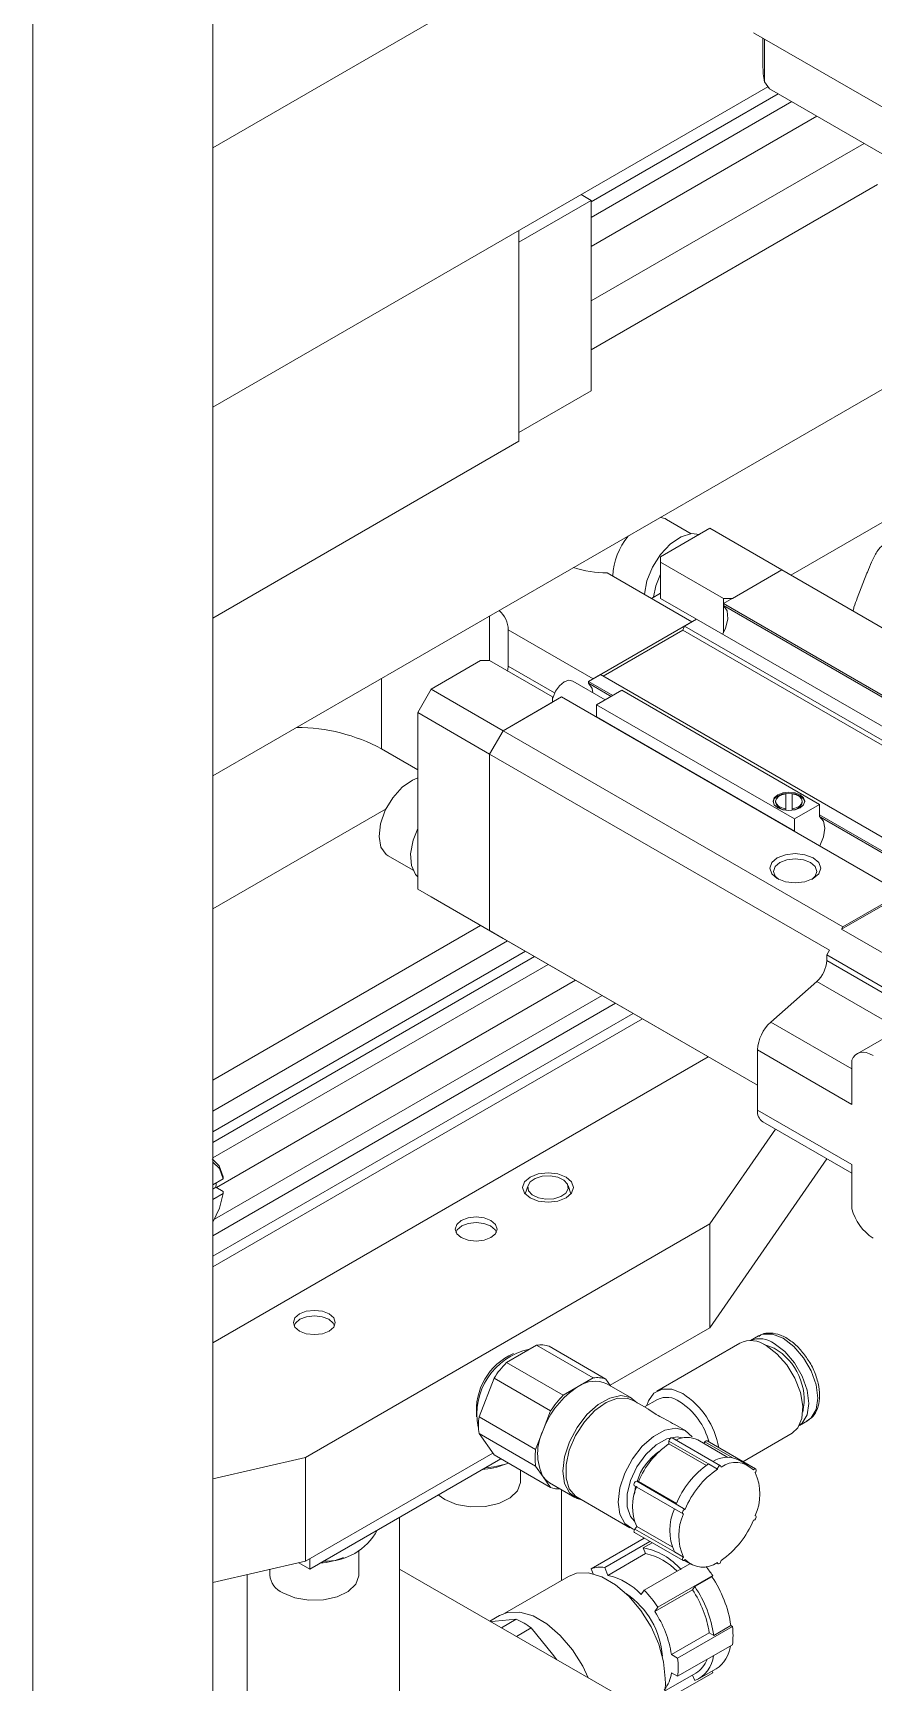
# Model space of a CAD drawing. Header units: millimetres. Extents: x 169 to 14583, y -399 to 10804.
# Drawn here: x 11799.6 to 11865.7, y 7447.7 to 7577.4 of the extents above; entities that cross this region are included whole.
import ezdxf

# ---------------------------------------------------------------- set-up
doc = ezdxf.new("R2010")
doc.units = ezdxf.units.MM
doc.header["$LTSCALE"] = 35

msp = doc.modelspace()

# ---------------------------------------------------------------- linework, layer by layer
at = {"color": 7, "linetype": 'Continuous', "lineweight": 18}
for p, q in [((11799.626, 7837.703), (11799.626, 7344.766)), ((11813.768, 7829.539), (11813.768, 7352.93)), ((11813.768, 7568.411), (11847.818, 7588.068)), ((11879.635, 7563.985), (11856.3, 7577.456)), ((11857.049, 7577.024), (11857.049, 7574.892)), ((11857.157, 7576.962), (11857.157, 7573.581)), ((11857.157, 7573.581), (11857.561, 7573.054)), ((11857.441, 7573.209), (11813.768, 7547.997)), ((11858.252, 7572.655), (11843.537, 7564.16)), ((11878.374, 7561.038), (11857.561, 7573.054)), ((11859.313, 7572.042), (11843.537, 7562.935)), ((11861.293, 7570.899), (11843.537, 7560.648)), ((11865.006, 7568.756), (11843.537, 7556.362)), ((11842.748, 7564.727), (11843.537, 7564.271)), ((11866.049, 7565.52), (11843.537, 7552.524)), ((11843.537, 7564.271), (11837.845, 7560.985)), ((11843.537, 7564.271), (11843.537, 7549.3)), ((11837.845, 7561.896), (11837.845, 7545.32)), ((11873.221, 7553.33), (11813.768, 7519.008)), ((11843.537, 7549.3), (11837.845, 7546.014)), ((11837.845, 7545.32), (11813.768, 7531.421)), ((11859.237, 7534.8), (11875.145, 7543.983)), ((11848.982, 7536.23), (11852.871, 7538.475)), ((11851.406, 7538.055), (11849.459, 7539.179)), ((11858.528, 7535.21), (11852.871, 7538.475)), ((11848.982, 7536.23), (11848.982, 7535.822)), ((11844.789, 7534.977), (11851.457, 7531.128)), ((11853.931, 7532.965), (11848.982, 7535.822)), ((11848.982, 7535.822), (11848.982, 7532.964)), ((11858.528, 7535.21), (11853.931, 7532.556)), ((11854.639, 7532.965), (11858.528, 7535.21)), ((11872.1, 7527.375), (11858.528, 7535.21)), ((11864.466, 7532.972), (11865.23, 7534.941)), ((11848.275, 7532.964), (11848.982, 7533.372)), ((11851.81, 7531.332), (11848.982, 7532.964)), ((11853.931, 7532.965), (11854.639, 7532.965)), ((11853.931, 7532.556), (11853.931, 7532.965)), ((11880.66, 7517.126), (11853.931, 7532.556)), ((11853.931, 7532.556), (11853.931, 7532.412)), ((11880.641, 7516.993), (11853.931, 7532.412)), ((11853.931, 7530.251), (11853.931, 7532.412)), ((11835.547, 7528.066), (11835.547, 7531.581)), ((11843.678, 7526.637), (11851.457, 7531.128)), ((11850.872, 7530.79), (11850.749, 7530.475)), ((11851.81, 7531.332), (11850.872, 7530.79)), ((11877.601, 7515.36), (11850.872, 7530.79)), ((11878.539, 7515.902), (11851.81, 7531.332)), ((11843.678, 7526.637), (11837.011, 7530.487)), ((11837.011, 7530.487), (11837.011, 7527.629)), ((11850.749, 7530.475), (11844.475, 7526.853)), ((11884.903, 7510.758), (11850.749, 7530.475)), ((11830.95, 7525.821), (11834.84, 7528.066)), ((11835.547, 7528.066), (11834.84, 7528.066)), ((11835.547, 7528.066), (11840.496, 7525.209)), ((11840.658, 7525.523), (11837.011, 7527.629)), ((11844.263, 7526.975), (11843.325, 7526.433)), ((11870.992, 7511.545), (11844.263, 7526.975)), ((11827.04, 7526.67), (11827.04, 7521.136)), ((11829.89, 7523.984), (11830.95, 7525.821)), ((11830.95, 7525.821), (11836.607, 7522.555)), ((11844.639, 7524.988), (11842.091, 7526.459)), ((11845.234, 7525.331), (11843.325, 7526.433)), ((11843.325, 7526.433), (11843.325, 7526.289)), ((11845.109, 7525.259), (11843.325, 7526.289)), ((11845.941, 7525.74), (11843.961, 7524.597)), ((11845.941, 7525.74), (11861.497, 7516.759)), ((11841.203, 7525.209), (11836.607, 7522.555)), ((11836.607, 7522.555), (11840.496, 7524.801)), ((11840.496, 7524.801), (11840.496, 7525.209)), ((11867.932, 7509.779), (11841.203, 7525.209)), ((11843.961, 7524.597), (11859.518, 7515.616)), ((11843.961, 7524.597), (11843.961, 7523.64)), ((11835.547, 7520.718), (11829.89, 7523.984)), ((11829.89, 7510.103), (11829.89, 7523.984)), ((11843.961, 7523.64), (11859.518, 7514.659)), ((11836.607, 7522.555), (11835.547, 7520.718)), ((11863.336, 7507.125), (11836.607, 7522.555)), ((11829.89, 7519.491), (11827.04, 7521.136)), ((11862.275, 7505.288), (11835.547, 7520.718)), ((11835.547, 7520.718), (11835.547, 7506.837)), ((11813.768, 7508.551), (11827.399, 7516.42)), ((11858.043, 7517.004), (11858.043, 7516.922)), ((11858.843, 7517.593), (11858.843, 7516.415)), ((11858.843, 7516.334), (11858.843, 7516.415)), ((11859.343, 7516.415), (11859.343, 7517.593)), ((11859.343, 7516.334), (11859.343, 7516.415)), ((11861.497, 7516.759), (11859.518, 7515.616)), ((11860.143, 7516.922), (11860.143, 7517.004)), ((11861.497, 7515.802), (11861.497, 7516.759)), ((11859.518, 7515.616), (11859.518, 7514.659)), ((11870.053, 7511.003), (11861.497, 7515.943)), ((11870.034, 7510.87), (11861.568, 7515.757)), ((11827.574, 7512.705), (11829.521, 7511.581)), ((11829.89, 7510.103), (11835.547, 7506.837)), ((11830.95, 7509.49), (11829.89, 7510.103)), ((11887.514, 7510.458), (11864.455, 7497.146)), ((11836.607, 7506.225), (11830.95, 7509.49)), ((11863.23, 7506.942), (11867.932, 7509.656)), ((11867.932, 7509.779), (11863.336, 7507.125)), ((11813.768, 7495.078), (11834.841, 7507.244)), ((11813.768, 7492.627), (11836.964, 7506.019)), ((11856.618, 7494.673), (11835.547, 7506.837)), ((11835.547, 7506.837), (11836.607, 7506.225)), ((11856.618, 7494.672), (11836.607, 7506.225)), ((11863.336, 7507.125), (11863.23, 7506.942)), ((11870.654, 7502.655), (11863.23, 7506.942)), ((11813.768, 7491.019), (11838.357, 7505.214)), ((11813.768, 7490.178), (11839.086, 7504.794)), ((11862.275, 7505.288), (11862.063, 7504.921)), ((11869.488, 7500.635), (11862.063, 7504.921)), ((11862.063, 7504.921), (11862.063, 7504.473)), ((11813.768, 7488.953), (11840.147, 7504.181)), ((11869.488, 7500.186), (11862.063, 7504.473)), ((11814.055, 7486.621), (11842.311, 7502.932)), ((11861.277, 7502.836), (11857.667, 7499.634)), ((11867.794, 7499.073), (11861.277, 7502.836)), ((11813.768, 7482.829), (11845.451, 7501.119)), ((11813.896, 7484.128), (11844.39, 7501.732)), ((11813.768, 7481.22), (11846.844, 7500.315)), ((11813.768, 7480.379), (11847.573, 7499.894)), ((11864.043, 7495.953), (11857.667, 7499.634)), ((11864.043, 7493.166), (11856.618, 7497.452)), ((11856.618, 7497.452), (11856.618, 7492.712)), ((11813.768, 7474.419), (11852.735, 7496.914)), ((11852.736, 7496.914), (11813.768, 7474.418)), ((11864.043, 7493.166), (11864.043, 7496.637)), ((11864.043, 7488.426), (11856.618, 7492.712)), ((11857.033, 7491.797), (11864.043, 7487.75)), ((11858.034, 7491.218), (11852.871, 7483.766)), ((11862.076, 7488.885), (11852.871, 7475.601)), ((11864.043, 7484.955), (11864.043, 7488.426)), ((11814.574, 7487.299), (11813.768, 7486.834)), ((11814.01, 7486.647), (11813.768, 7486.507)), ((11814.576, 7486.32), (11814.01, 7486.647)), ((11814.576, 7487.464), (11814.574, 7487.299)), ((11838.574, 7486.798), (11838.346, 7486.117)), ((11841.94, 7486.117), (11841.712, 7486.798)), ((11814.574, 7486.156), (11813.768, 7485.691)), ((11814.574, 7486.156), (11814.576, 7486.32)), ((11821.051, 7465.397), (11852.871, 7483.766)), ((11833.347, 7483.607), (11833.319, 7483.591)), ((11835.653, 7483.591), (11835.625, 7483.607)), ((11852.871, 7475.601), (11852.871, 7483.766)), ((11820.619, 7476.259), (11820.591, 7476.243)), ((11822.925, 7476.243), (11822.897, 7476.259)), ((11845.023, 7471.07), (11852.871, 7475.601)), ((11856.709, 7474.956), (11856.07, 7474.587)), ((11839.238, 7474.223), (11836.876, 7472.859)), ((11843.693, 7471.651), (11839.238, 7474.223)), ((11840.222, 7474.135), (11844.677, 7471.563)), ((11855.24, 7474.397), (11848.693, 7470.617)), ((11836.876, 7472.859), (11841.331, 7470.287)), ((11835.892, 7471.635), (11834.711, 7468.591)), ((11835.892, 7471.635), (11840.347, 7469.063)), ((11842.512, 7470.969), (11843.693, 7471.651)), ((11844.677, 7471.563), (11845.058, 7471.021)), ((11846.741, 7470.049), (11844.761, 7471.192)), ((11841.331, 7470.287), (11842.512, 7470.969)), ((11847.904, 7469.262), (11846.833, 7469.881)), ((11848.748, 7469.956), (11847.725, 7469.365)), ((11834.711, 7468.591), (11839.165, 7466.019)), ((11839.756, 7467.541), (11840.347, 7469.063)), ((11834.711, 7467.278), (11839.165, 7464.707)), ((11834.711, 7467.278), (11835.892, 7465.598)), ((11839.165, 7466.019), (11839.756, 7467.541)), ((11850.972, 7467.491), (11850.121, 7467.982)), ((11855.472, 7465.062), (11859.34, 7467.295)), ((11859.92, 7467.919), (11860.559, 7468.287)), ((11852.765, 7464.883), (11849.653, 7466.679)), ((11849.653, 7466.475), (11849.653, 7466.679)), ((11852.599, 7464.774), (11849.653, 7466.475)), ((11853.713, 7464.733), (11849.895, 7466.938)), ((11854.291, 7465.402), (11851.92, 7466.771)), ((11852.386, 7466.502), (11852.477, 7466.615)), ((11854.618, 7465.38), (11852.477, 7466.615)), ((11856.469, 7464.487), (11852.651, 7466.691)), ((11821.051, 7465.397), (11813.768, 7463.715)), ((11821.051, 7457.232), (11835.791, 7465.741)), ((11821.051, 7457.232), (11821.051, 7465.397)), ((11821.404, 7456.618), (11836.426, 7465.29)), ((11835.892, 7465.598), (11840.347, 7463.026)), ((11839.756, 7463.867), (11839.165, 7464.707)), ((11853.472, 7464.475), (11852.765, 7464.883)), ((11855.863, 7464.783), (11855.156, 7465.191)), ((11837.986, 7463.516), (11837.986, 7464.389)), ((11840.347, 7463.026), (11839.756, 7463.867)), ((11840.262, 7463.397), (11842.242, 7462.254)), ((11850.224, 7461.722), (11847.113, 7463.518)), ((11847.113, 7463.518), (11847.266, 7463.505)), ((11850.249, 7461.782), (11847.266, 7463.505)), ((11841.189, 7455.715), (11841.189, 7462.862)), ((11842.433, 7462.259), (11846.572, 7459.87)), ((11847.027, 7463.113), (11846.936, 7462.511)), ((11846.939, 7463.163), (11850.758, 7460.959)), ((11828.465, 7445.389), (11828.465, 7460.694)), ((11850.931, 7461.314), (11850.224, 7461.722)), ((11856.469, 7460.813), (11856.44, 7460.829)), ((11846.939, 7459.489), (11850.758, 7457.285)), ((11846.971, 7459.766), (11847.124, 7459.957)), ((11850.082, 7457.97), (11846.971, 7459.766)), ((11849.9, 7458.354), (11847.124, 7459.957)), ((11847.697, 7459.051), (11843.528, 7456.644)), ((11848.15, 7458.79), (11844.599, 7456.74)), ((11847.632, 7458.294), (11848.321, 7458.691)), ((11847.811, 7457.832), (11847.632, 7458.294)), ((11821.051, 7457.232), (11813.768, 7455.55)), ((11820.545, 7457.115), (11821.404, 7456.618)), ((11821.404, 7456.618), (11821.404, 7457.436)), ((11825.258, 7456.168), (11825.258, 7458.026)), ((11844.841, 7456.118), (11844.599, 7456.74)), ((11847.811, 7457.832), (11844.841, 7456.118)), ((11851.304, 7457.023), (11847.707, 7454.946)), ((11850.79, 7457.562), (11850.082, 7457.97)), ((11850.845, 7457.288), (11851.363, 7456.989)), ((11853.406, 7457.1), (11853.513, 7457.038)), ((11816.465, 7456.173), (11816.465, 7445.389)), ((11818.258, 7456.587), (11818.258, 7456.168)), ((11845.446, 7446.818), (11828.465, 7456.621)), ((11841.758, 7456.043), (11836.754, 7453.155)), ((11843.528, 7456.644), (11843.685, 7456.24)), ((11853.092, 7456.103), (11848.779, 7453.613)), ((11851.686, 7455.239), (11853.03, 7456.014)), ((11853.03, 7456.014), (11853.092, 7456.103)), ((11847.707, 7454.946), (11847.466, 7454.603)), ((11851.507, 7454.984), (11848.537, 7453.269)), ((11851.507, 7454.984), (11851.686, 7455.239)), ((11836.332, 7452.969), (11835.561, 7452.524)), ((11848.537, 7453.269), (11848.779, 7453.613)), ((11835.989, 7452.521), (11835.623, 7452.488)), ((11837.642, 7452.669), (11835.989, 7452.521)), ((11836.476, 7451.996), (11837.642, 7452.669)), ((11837.66, 7451.312), (11838.826, 7451.985)), ((11840.479, 7449.929), (11838.826, 7451.985)), ((11852.819, 7451.602), (11849.849, 7449.887)), ((11854.646, 7452.098), (11850.333, 7449.608)), ((11853.177, 7451.395), (11852.819, 7451.602)), ((11854.521, 7452.17), (11853.177, 7451.395)), ((11854.646, 7452.098), (11854.521, 7452.17)), ((11854.646, 7450.669), (11850.333, 7448.179)), ((11840.844, 7449.474), (11840.479, 7449.929)), ((11850.333, 7449.608), (11849.849, 7449.887)), ((11853.092, 7448.458), (11848.931, 7446.056)), ((11849.26, 7446.98), (11851.773, 7448.431)), ((11849.849, 7448.458), (11850.333, 7448.179)), ((11851.686, 7447.844), (11851.516, 7448.282)), ((11852.023, 7447.998), (11853.366, 7448.773)), ((11853.092, 7448.458), (11853.042, 7448.586))]:
    msp.add_line(p, q, dxfattribs=at)
at = {"color": 7, "linetype": 'Continuous', "lineweight": 18, "flags": 128}
for points in [[(11849.459, 7539.179), (11849.345, 7539.237), (11848.978, 7539.334)], [(11852.045, 7537.999), (11851.422, 7538.057), (11850.604, 7537.811), (11849.766, 7537.25), (11848.99, 7536.429), (11848.351, 7535.43), (11847.912, 7534.348), (11847.717, 7533.291), (11847.717, 7533.287)], [(11848.982, 7534.869), (11848.62, 7533.94), (11848.439, 7533.059)], [(11853.871, 7530.142), (11854.092, 7530.601), (11854.276, 7531.349), (11854.219, 7531.989), (11853.931, 7532.412)], [(11837.011, 7527.629), (11836.983, 7527.349), (11836.961, 7527.25)], [(11842.091, 7526.459), (11841.781, 7526.52), (11841.416, 7526.393), (11841.05, 7526.098), (11840.741, 7525.68), (11840.534, 7525.203), (11840.496, 7525.057)], [(11843.673, 7525.546), (11843.613, 7525.866), (11843.325, 7526.289)], [(11829.89, 7518.845), (11829.475, 7518.676), (11828.665, 7518.11), (11827.926, 7517.288), (11827.339, 7516.297), (11826.967, 7515.245), (11826.85, 7514.246), (11827.001, 7513.409), (11827.404, 7512.824), (11827.574, 7512.705)], [(11859.977, 7517.514), (11859.572, 7517.671), (11859.093, 7517.726), (11858.615, 7517.671), (11858.209, 7517.514), (11857.938, 7517.28), (11857.843, 7517.004), (11857.938, 7516.728), (11858.209, 7516.494), (11858.615, 7516.337), (11859.093, 7516.282), (11859.572, 7516.337), (11859.977, 7516.494), (11860.248, 7516.728), (11860.343, 7517.004), (11860.248, 7517.28), (11859.977, 7517.514)], [(11859.977, 7517.433), (11859.572, 7517.589), (11859.093, 7517.644), (11858.615, 7517.589), (11858.209, 7517.433), (11857.938, 7517.199), (11857.845, 7516.963)], [(11858.843, 7517.593), (11858.524, 7517.513), (11858.267, 7517.378), (11858.101, 7517.202), (11858.043, 7517.004), (11858.101, 7516.806), (11858.267, 7516.63), (11858.524, 7516.495), (11858.843, 7516.415)], [(11859.343, 7516.415), (11859.663, 7516.495), (11859.919, 7516.63), (11860.086, 7516.806), (11860.143, 7517.004), (11860.086, 7517.202), (11859.919, 7517.378), (11859.663, 7517.513), (11859.343, 7517.593)], [(11860.341, 7516.963), (11860.248, 7517.199), (11859.977, 7517.433)], [(11861.508, 7513.487), (11861.511, 7513.493), (11861.817, 7514.203), (11861.922, 7514.892), (11861.81, 7515.454), (11861.497, 7515.802)], [(11829.89, 7514.865), (11829.528, 7513.936), (11829.332, 7512.879), (11829.399, 7511.95), (11829.721, 7511.24), (11829.89, 7511.056)], [(11858.174, 7512.554), (11858.823, 7512.805), (11859.588, 7512.893), (11860.354, 7512.805), (11861.002, 7512.554), (11861.436, 7512.18), (11861.588, 7511.738), (11861.436, 7511.296), (11861.002, 7510.922), (11860.354, 7510.671), (11859.588, 7510.583), (11858.823, 7510.671), (11858.174, 7510.922), (11857.741, 7511.296), (11857.588, 7511.738), (11857.741, 7512.18), (11858.174, 7512.554)], [(11858.289, 7510.86), (11858.018, 7511.118), (11857.888, 7511.493), (11858.018, 7511.869), (11858.386, 7512.187), (11858.938, 7512.4), (11859.588, 7512.474), (11860.239, 7512.4), (11860.79, 7512.187), (11861.159, 7511.869), (11861.288, 7511.493), (11861.159, 7511.118), (11860.888, 7510.86)], [(11864.043, 7496.637), (11864.154, 7496.856), (11864.302, 7497.032), (11864.482, 7497.161), (11864.69, 7497.238), (11864.922, 7497.263), (11865.173, 7497.235), (11865.436, 7497.154), (11865.705, 7497.022)], [(11813.726, 7488.884), (11814.278, 7488.33), (11814.576, 7487.464)], [(11814.574, 7487.299), (11814.285, 7488.114), (11813.768, 7488.629)], [(11838.729, 7485.807), (11839.377, 7485.557), (11840.143, 7485.469), (11840.908, 7485.557), (11841.557, 7485.807), (11841.991, 7486.182), (11842.143, 7486.624), (11841.991, 7487.066), (11841.557, 7487.44), (11840.908, 7487.69), (11840.143, 7487.778), (11839.377, 7487.69), (11838.729, 7487.44), (11838.295, 7487.066), (11838.143, 7486.624), (11838.295, 7486.182), (11838.729, 7485.807)], [(11841.149, 7485.907), (11840.597, 7485.739), (11839.977, 7485.706), (11839.381, 7485.813), (11838.901, 7486.043), (11838.611, 7486.361), (11838.553, 7486.72), (11838.738, 7487.064), (11839.137, 7487.34), (11839.688, 7487.508), (11840.309, 7487.541), (11840.905, 7487.435), (11841.384, 7487.205), (11841.675, 7486.886), (11841.732, 7486.528), (11841.548, 7486.184), (11841.149, 7485.907)], [(11813.768, 7483.896), (11814.285, 7485.008), (11814.574, 7486.156)], [(11833.319, 7482.685), (11833.855, 7482.478), (11834.486, 7482.406), (11835.117, 7482.478), (11835.653, 7482.685), (11836.01, 7482.994), (11836.136, 7483.358), (11836.01, 7483.723), (11835.653, 7484.032), (11835.117, 7484.238), (11834.486, 7484.311), (11833.855, 7484.238), (11833.319, 7484.032), (11832.962, 7483.723), (11832.836, 7483.358), (11832.962, 7482.994), (11833.319, 7482.685)], [(11832.897, 7483.101), (11832.999, 7483.305), (11833.348, 7483.607), (11833.87, 7483.808), (11834.486, 7483.879), (11835.102, 7483.808), (11835.624, 7483.607), (11835.973, 7483.305), (11836.075, 7483.101)], [(11820.591, 7475.337), (11821.127, 7475.13), (11821.758, 7475.058), (11822.389, 7475.13), (11822.925, 7475.337), (11823.282, 7475.646), (11823.408, 7476.01), (11823.282, 7476.375), (11822.925, 7476.684), (11822.389, 7476.89), (11821.758, 7476.963), (11821.127, 7476.89), (11820.591, 7476.684), (11820.234, 7476.375), (11820.108, 7476.01), (11820.234, 7475.646), (11820.591, 7475.337)], [(11820.169, 7475.753), (11820.271, 7475.958), (11820.62, 7476.259), (11821.142, 7476.461), (11821.758, 7476.532), (11822.374, 7476.461), (11822.896, 7476.259), (11823.245, 7475.958), (11823.347, 7475.753)], [(11860.559, 7468.287), (11860.836, 7468.502), (11861.223, 7469.155), (11861.356, 7470.05), (11861.223, 7471.098), (11860.836, 7472.198), (11860.234, 7473.241), (11859.475, 7474.126), (11858.634, 7474.765), (11857.792, 7475.097), (11857.034, 7475.089), (11856.709, 7474.956)], [(11857.109, 7474.292), (11857.147, 7474.285), (11857.927, 7473.985)], [(11857.29, 7474.194), (11858.145, 7473.552), (11858.923, 7472.669), (11859.557, 7471.625), (11859.989, 7470.511), (11860.181, 7469.427), (11860.117, 7468.469), (11859.801, 7467.723), (11859.34, 7467.295)], [(11857.927, 7474.357), (11858.768, 7473.717), (11859.527, 7472.833), (11860.129, 7471.79), (11860.516, 7470.69), (11860.649, 7469.642), (11860.516, 7468.747), (11860.129, 7468.094), (11859.922, 7467.923)], [(11847.163, 7469.69), (11846.62, 7470.112), (11845.861, 7470.259), (11844.989, 7470.068), (11844.076, 7469.554), (11843.197, 7468.761), (11842.425, 7467.752), (11841.823, 7466.612), (11841.441, 7465.434), (11841.31, 7464.315), (11841.441, 7463.347), (11841.823, 7462.61), (11842.425, 7462.165), (11842.763, 7462.069)], [(11846.833, 7469.881), (11846.417, 7470.043), (11845.611, 7470.045), (11844.723, 7469.713), (11843.828, 7469.075), (11843, 7468.185), (11842.309, 7467.117), (11841.813, 7465.96), (11841.555, 7464.814), (11841.555, 7463.772), (11841.813, 7462.924), (11842.309, 7462.34), (11842.433, 7462.259)], [(11847.925, 7469.481), (11848.044, 7469.847), (11848.476, 7470.462), (11849.11, 7470.775), (11849.888, 7470.759), (11850.743, 7470.414)], [(11846.939, 7459.719), (11846.78, 7459.771), (11846.177, 7460.201), (11845.793, 7460.926), (11845.661, 7461.884), (11845.793, 7462.995), (11846.177, 7464.163), (11846.78, 7465.291), (11847.553, 7466.282), (11848.429, 7467.053), (11849.333, 7467.538), (11850.191, 7467.697), (11850.928, 7467.516), (11851.482, 7467.009), (11851.482, 7467.009)], [(11850.714, 7466.925), (11850.29, 7467.006), (11849.488, 7466.866), (11848.638, 7466.392), (11847.826, 7465.633), (11847.134, 7464.665), (11846.629, 7463.584), (11846.364, 7462.498), (11846.364, 7461.517), (11846.629, 7460.738), (11846.934, 7460.377)], [(11849.653, 7466.679), (11849.663, 7466.749), (11849.694, 7466.82), (11849.74, 7466.883), (11849.795, 7466.928), (11849.85, 7466.947), (11849.895, 7466.938)], [(11852.477, 7466.615), (11852.53, 7466.668), (11852.586, 7466.697), (11852.636, 7466.698), (11852.651, 7466.691)], [(11853.472, 7464.475), (11853.482, 7464.544), (11853.512, 7464.616), (11853.558, 7464.679), (11853.613, 7464.723), (11853.668, 7464.742), (11853.714, 7464.733), (11853.745, 7464.696), (11853.755, 7464.638)], [(11831.51, 7462.452), (11832.011, 7462.087), (11832.949, 7461.701), (11834.053, 7461.511), (11835.204, 7461.539), (11836.278, 7461.78), (11837.157, 7462.21), (11837.747, 7462.782), (11837.983, 7463.433), (11837.986, 7463.516)], [(11839.756, 7463.867), (11839.987, 7463.6), (11840.262, 7463.397), (11840.262, 7463.397)], [(11846.939, 7463.163), (11846.928, 7463.171), (11846.903, 7463.214), (11846.899, 7463.276), (11846.917, 7463.347), (11846.954, 7463.417), (11847.004, 7463.474), (11847.06, 7463.51), (11847.113, 7463.518)], [(11856.295, 7464.411), (11856.348, 7464.463), (11856.404, 7464.492), (11856.454, 7464.493), (11856.491, 7464.466), (11856.509, 7464.415), (11856.505, 7464.348), (11856.48, 7464.276), (11856.437, 7464.21)], [(11850.79, 7460.95), (11850.747, 7460.967), (11850.721, 7461.01), (11850.717, 7461.072), (11850.735, 7461.143), (11850.772, 7461.213), (11850.822, 7461.27), (11850.878, 7461.306), (11850.931, 7461.314)], [(11856.437, 7460.822), (11856.48, 7460.805), (11856.505, 7460.762), (11856.509, 7460.7), (11856.491, 7460.628), (11856.454, 7460.559), (11856.404, 7460.501), (11856.348, 7460.466), (11856.295, 7460.457)], [(11846.939, 7459.489), (11846.917, 7459.51), (11846.899, 7459.561), (11846.903, 7459.627), (11846.928, 7459.7), (11846.971, 7459.766)], [(11850.931, 7457.361), (11850.878, 7457.308), (11850.822, 7457.279), (11850.772, 7457.278), (11850.735, 7457.305), (11850.717, 7457.356), (11850.721, 7457.423), (11850.747, 7457.495), (11850.79, 7457.562)], [(11853.755, 7457.297), (11853.745, 7457.227), (11853.714, 7457.155), (11853.668, 7457.092), (11853.613, 7457.048), (11853.558, 7457.029), (11853.512, 7457.039), (11853.482, 7457.075), (11853.472, 7457.133)], [(11819.283, 7454.74), (11820.221, 7454.353), (11821.325, 7454.163), (11822.476, 7454.191), (11823.55, 7454.433), (11824.429, 7454.863), (11825.019, 7455.434), (11825.255, 7456.085), (11825.258, 7456.168)], [(11849.362, 7448.016), (11849.233, 7449.321), (11848.852, 7450.701), (11848.242, 7452.073), (11847.438, 7453.36), (11846.487, 7454.485), (11845.444, 7455.384), (11844.37, 7456.004), (11843.328, 7456.309), (11842.377, 7456.282), (11841.758, 7456.043)], [(11836.332, 7452.969), (11836.956, 7453.209), (11837.914, 7453.237), (11838.965, 7452.929), (11840.048, 7452.304), (11841.099, 7451.398), (11842.057, 7450.264), (11842.867, 7448.967), (11843.298, 7448.058)]]:
    msp.add_lwpolyline(points, dxfattribs=at)
at = {"color": 7, "linetype": 'Continuous', "lineweight": 18}
for centre, radius, start, end in [((11865.111, 7574.894), 8.063, 180.01656, 189.37335), ((11850.666, 7534.445), 5.439, 140.98433, 177.10595), ((11844.685, 7542.877), 7.901, 251.29581, 270.75583), ((11834.906, 7530.422), 2.106, 1.77051, 48.93925), ((11820.294, 7508.484), 14.338, 61.93227, 89.67514), ((11858.813, 7517.131), 0.798, 195.15597, 272.1453), ((11859.373, 7517.131), 0.798, 267.8547, 344.84403), ((11859.715, 7504.593), 2.351, 311.62838, 357.06537), ((11859.749, 7497.291), 3.135, 131.62838, 177.06537), ((11857.603, 7492.606), 0.99, 173.84616, 234.84165), ((11809.306, 7487.272), 4.746, 352.42608, 356.62227), ((11867.827, 7485.933), 3.909, 194.48891, 237.10709), ((11839.795, 7468.79), 5.245, 102.28554, 191.22253), ((11839.562, 7472.299), 1.951, 70.22405, 99.55691), ((11856.095, 7472.578), 2.01, 53.51373, 115.17581), ((11856.797, 7472.829), 1.9, 53.52315, 112.31459), ((11855.611, 7469.927), 4.673, 348.13395, 60.28956), ((11839.423, 7469.076), 4.922, 113.98981, 185.66319), ((11842.37, 7467.435), 7.721, 135.36749, 147.04337), ((11843.831, 7469.117), 2.274, 65.84324, 125.46722), ((11844.017, 7469.727), 1.951, 70.22405, 99.55691), ((11846.236, 7465.153), 6.906, 122.63797, 159.77289), ((11846.825, 7464.863), 7.721, 135.36749, 147.04337), ((11849.481, 7468.441), 1.683, 52.85721, 115.83233), ((11847.509, 7465.176), 5.491, 15.00266, 57.02598), ((11847.274, 7465.039), 6.397, 10.08692, 57.16942), ((11839.173, 7467.935), 4.51, 171.63591, 188.36409), ((11843.431, 7465.704), 4.108, 153.43643, 206.56357), ((11843.628, 7465.363), 4.51, 171.63591, 188.36409), ((11851.488, 7462.119), 4.564, 125.05883, 162.17824), ((11853.369, 7461.043), 6.581, 124.37633, 158.03453), ((11851.068, 7465.09), 1.884, 63.118, 117.45704), ((11834.586, 7470.118), 5.688, 273.61934, 292.74296), ((11834.59, 7472.269), 7.714, 274.4816, 288.35669), ((11856.688, 7459.128), 6.965, 124.28023, 158.13062), ((11854.232, 7463.337), 2.071, 63.51342, 122.71746), ((11854.893, 7463.053), 1.952, 44.09379, 125.68717), ((11857.395, 7458.72), 6.965, 124.28023, 158.13062), ((11852.672, 7462.516), 4.129, 335.77704, 24.22296), ((11840.992, 7464.798), 1.885, 249.97093, 273.1877), ((11850.685, 7461.548), 3.901, 155.91411, 204.08589), ((11853.848, 7459.664), 4.129, 155.77704, 204.22296), ((11854.555, 7459.256), 4.129, 155.77704, 204.22296), ((11822.628, 7461.847), 4.619, 267.97137, 332.02326), ((11849.831, 7463.052), 6.965, 304.28023, 338.13062), ((11846.577, 7453.022), 5.376, 41.32281, 78.68257), ((11821.858, 7462.771), 5.688, 273.61934, 292.74298), ((11844.274, 7454.339), 2.423, 82.28169, 107.93734), ((11846.812, 7453.099), 4.838, 43.77727, 78.08164), ((11852.333, 7458.719), 1.952, 224.09379, 305.68717), ((11844.83, 7450.576), 9.941, 33.77988, 38.85446), ((11819.937, 7456.291), 1.683, 184.16873, 247.15141), ((11843.813, 7451.307), 4.919, 42.0616, 77.94378), ((11845.478, 7450.873), 9.135, 8.16427, 34.24709), ((11842.718, 7449.324), 6.433, 3.89885, 56.09577), ((11840.773, 7448.275), 9.623, 33.69566, 43.89348), ((11844.551, 7450.339), 8.365, 8.68077, 33.73059), ((11844.135, 7450.098), 9.135, 8.16427, 34.24709), ((11841.581, 7448.625), 8.365, 8.68077, 33.73059), ((11835.006, 7446.735), 6.493, 53.95971, 66.04567), ((11849.073, 7451.384), 5.619, 352.69459, 7.30541), ((11852.022, 7450.868), 2.489, 302.68123, 353.39238), ((11844.759, 7448.894), 5.619, 352.69459, 7.30541), ((11850.764, 7450.061), 2.401, 292.58944, 353.91211), ((11850.688, 7450.201), 2.076, 301.50179, 340.72864), ((11846.328, 7447.651), 3.056, 304.45505, 6.85713), ((11847.169, 7448.802), 2.702, 321.64798, 352.68442)]:
    msp.add_arc(centre, radius, start, end, dxfattribs=at)
for points, knots in [([(11865.23, 7534.941), (11865.268, 7535.038), (11865.41, 7535.402), (11865.681, 7536.05), (11866.019, 7536.674), (11866.355, 7537.061), (11866.572, 7537.223), (11866.776, 7537.286), (11866.905, 7537.272), (11866.97, 7537.238), (11866.984, 7537.231)], [0, 0, 0, 0, 0.0955374, 0.3566778, 0.6445393, 0.7506582, 0.857388, 0.9199911, 0.9831302, 1, 1, 1, 1]), ([(11864.13, 7531.975), (11864.154, 7532.076), (11864.235, 7532.422), (11864.37, 7532.744), (11864.466, 7532.972)], [0, 0, 0, 0, 0.2920744, 1, 1, 1, 1]), ([(11860.607, 7473.047), (11860.417, 7473.325), (11860.016, 7473.909), (11859.253, 7474.592), (11858.441, 7475.054), (11857.662, 7475.212), (11857.054, 7475.166), (11856.79, 7474.969), (11856.71, 7474.91)], [0, 0, 0, 0, 0.1791546, 0.3758478, 0.5752011, 0.7562387, 0.9270853, 1, 1, 1, 1]), ([(11860.507, 7468.293), (11860.667, 7468.388), (11861.033, 7468.604), (11861.369, 7469.228), (11861.534, 7470.029), (11861.476, 7470.978), (11861.174, 7471.985), (11860.862, 7472.708), (11860.626, 7473.023), (11860.607, 7473.047)], [0, 0, 0, 0, 0.1259612, 0.2862897, 0.4518041, 0.6273113, 0.8063868, 0.9850964, 1, 1, 1, 1]), ([(11850.118, 7467.976), (11849.884, 7468.107), (11849.426, 7468.365), (11848.767, 7468.712), (11848.24, 7469.026), (11847.975, 7469.247), (11847.905, 7469.257), (11847.901, 7469.258)], [0, 0, 0, 0, 0.2349202, 0.4610363, 0.6880467, 0.9799311, 1, 1, 1, 1])]:
    msp.add_open_spline(points, degree=3, knots=knots, dxfattribs=at)

doc.saveas('drawing.dxf')
